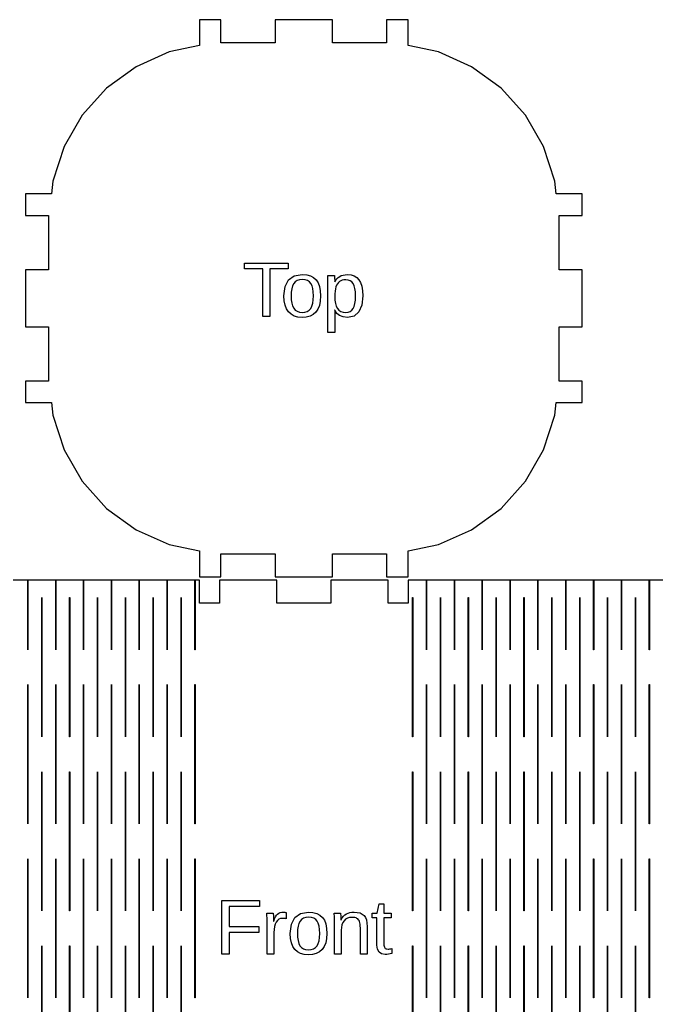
# Model space of a CAD drawing. Header units: metres. Extents: x -140 to 140, y -220 to 40.
# Drawn here: x -40.8 to 50.6, y -101 to 40.5 of the extents above; entities that cross this region are included whole.
import ezdxf

# ---------------------------------------------------------------- set-up
doc = ezdxf.new("R2010")
doc.units = ezdxf.units.M

msp = doc.modelspace()

# ---------------------------------------------------------------- linework, layer by layer
for p, q in [((-11.9, 40.5), (-15, 40.5)), ((-15, 40.5), (-15, 36.7958)), ((-11.9, 37.2), (-11.9, 40.5)), ((4.09999, 40.5), (-4.09999, 40.5)), ((-4.09999, 40.5), (-4.09999, 37.2)), ((4.09999, 37.2), (4.09999, 40.5)), ((15, 40.5), (11.9, 40.5)), ((11.9, 40.5), (11.9, 37.2)), ((15, 36.7958), (15, 40.5)), ((-4.09999, 37.2), (-11.9, 37.2)), ((11.9, 37.2), (4.09999, 37.2)), ((-19.3254, 35.8764), (-24.1, 33.7506)), ((-15, 36.7958), (-19.3254, 35.8764)), ((19.3254, 35.8764), (15, 36.7958)), ((24.1, 33.7506), (19.3254, 35.8764)), ((-24.1, 33.7506), (-28.3283, 30.6786)), ((28.3283, 30.6786), (24.1, 33.7506)), ((-28.3283, 30.6786), (-31.8254, 26.7946)), ((31.8254, 26.7946), (28.3283, 30.6786)), ((-31.8254, 26.7946), (-34.4386, 22.2684)), ((34.4386, 22.2684), (31.8254, 26.7946)), ((-34.4386, 22.2684), (-36.0537, 17.2978)), ((36.0537, 17.2978), (34.4386, 22.2684)), ((-36.0537, 17.2978), (-36.2426, 15.5)), ((36.2426, 15.5), (36.0537, 17.2978)), ((-36.2426, 15.5), (-40, 15.5)), ((-40, 15.5), (-40, 12.4)), ((40, 15.5), (36.2426, 15.5)), ((40, 12.4), (40, 15.5)), ((-40, 12.4), (-36.7, 12.4)), ((-36.7, 12.4), (-36.7, 4.59999)), ((36.7, 4.59999), (36.7, 12.4)), ((36.7, 12.4), (40, 12.4)), ((-36.7, 4.59999), (-40, 4.59999)), ((-40, 4.59999), (-40, -3.59998)), ((-8.51759, 4.70699), (-8.51759, 5.55499)), ((-8.51759, 5.55499), (-2.23759, 5.55499)), ((-5.89259, 4.70699), (-8.51759, 4.70699)), ((-5.89259, -2.125), (-5.89259, 4.70699)), ((-2.23759, 4.70699), (-4.85959, 4.70699)), ((-4.85959, 4.70699), (-4.85959, -2.125)), ((-2.23759, 5.55499), (-2.23759, 4.70699)), ((40, 4.59999), (36.7, 4.59999)), ((40, -3.59998), (40, 4.59999)), ((-2.6949, 2.1658), (-2.19934, 3.12424)), ((-2.19934, 3.12424), (-1.37341, 3.69931)), ((-1.22578, 2.8485), (-1.44809, 2.59999)), ((-1.37341, 3.69931), (-0.21709, 3.89099)), ((-0.94385, 3.02599), (-1.22578, 2.8485)), ((-0.60228, 3.13249), (-0.94385, 3.02599)), ((-0.2011, 3.168), (-0.60228, 3.13249)), ((-0.21709, 3.89099), (0.4142, 3.84424)), ((0.19652, 3.13318), (-0.2011, 3.168)), ((0.53239, 3.02875), (0.19652, 3.13318)), ((0.4142, 3.84424), (0.95615, 3.70399)), ((0.80652, 2.85468), (0.53239, 3.02875)), ((1.01889, 2.61099), (0.80652, 2.85468)), ((0.95615, 3.70399), (1.40871, 3.47025)), ((1.40871, 3.47025), (1.7719, 3.14299)), ((1.7719, 3.14299), (2.05101, 2.71793)), ((3.45274, 3.57768), (3.43874, 3.76299)), ((3.43874, 3.76299), (4.38474, 3.76299)), ((3.46274, 3.31573), (3.45274, 3.57768)), ((3.46875, 2.97717), (3.46274, 3.31573)), ((3.47075, 2.562), (3.46875, 2.97717)), ((4.38474, 3.76299), (4.39124, 3.71449)), ((4.39124, 3.71449), (4.41225, 3.44449)), ((4.41225, 3.44449), (4.43524, 2.97749)), ((4.43524, 2.97749), (4.43874, 2.83299)), ((4.43874, 2.83299), (4.46074, 2.83299)), ((4.46074, 2.83299), (4.60225, 3.08868)), ((4.60225, 3.08868), (4.76474, 3.30774)), ((4.76474, 3.30774), (4.94824, 3.49017)), ((4.94824, 3.49017), (5.15274, 3.63599)), ((5.12375, 2.88699), (4.96861, 2.74612)), ((5.30461, 2.9955), (5.12375, 2.88699)), ((5.15274, 3.63599), (5.3853, 3.74756)), ((5.51724, 3.073), (5.30461, 2.9955)), ((5.3853, 3.74756), (5.65199, 3.82724)), ((5.76161, 3.11949), (5.51724, 3.073)), ((5.65199, 3.82724), (5.9528, 3.87506)), ((6.03773, 3.13499), (5.76161, 3.11949)), ((5.9528, 3.87506), (6.28773, 3.89099)), ((6.37617, 3.10168), (6.03773, 3.13499)), ((6.28773, 3.89099), (6.79837, 3.84506)), ((6.6655, 3.00174), (6.37617, 3.10168)), ((6.90569, 2.83517), (6.6655, 3.00174)), ((6.79837, 3.84506), (7.24025, 3.70724)), ((7.09674, 2.60199), (6.90569, 2.83517)), ((7.24025, 3.70724), (7.61337, 3.47755)), ((7.61337, 3.47755), (7.91774, 3.15599)), ((7.91774, 3.15599), (8.15399, 2.73656)), ((-2.86009, 0.82399), (-2.6949, 2.1658)), ((-1.73685, 1.87199), (-1.80904, 1.38799)), ((-1.61653, 2.27599), (-1.73685, 1.87199)), ((-1.44809, 2.59999), (-1.61653, 2.27599)), ((1.1777, 2.29044), (1.01889, 2.61099)), ((1.29114, 1.88574), (1.1777, 2.29044)), ((1.35921, 1.39693), (1.29114, 1.88574)), ((2.05101, 2.71793), (2.2504, 2.18974)), ((2.2504, 2.18974), (2.37001, 1.55843)), ((2.37001, 1.55843), (2.4099, 0.82399)), ((3.47075, -4.42899), (3.47075, 2.562)), ((4.49274, 1.51175), (4.46049, 1.15068)), ((4.54649, 1.83318), (4.49274, 1.51175)), ((4.62175, 2.11499), (4.54649, 1.83318)), ((4.71762, 2.36012), (4.62175, 2.11499)), ((4.83324, 2.5705), (4.71762, 2.36012)), ((4.96861, 2.74612), (4.83324, 2.5705)), ((7.24243, 2.29118), (7.09674, 2.60199)), ((7.3465, 1.89174), (7.24243, 2.29118)), ((7.40894, 1.40369), (7.3465, 1.89174)), ((8.15399, 2.73656), (8.32274, 2.21225)), ((8.32274, 2.21225), (8.424, 1.58305)), ((8.424, 1.58305), (8.45775, 0.849)), ((-2.81891, 0.12088), (-2.86009, 0.82399)), ((-2.69534, -0.49449), (-2.81891, 0.12088)), ((-1.80904, 1.38799), (-1.8331, 0.82399)), ((-1.8331, 0.82399), (-1.8094, 0.27351)), ((-1.8094, 0.27351), (-1.73834, -0.204)), ((1.2869, -0.22774), (1.35814, 0.25807)), ((1.35814, 0.25807), (1.3819, 0.82399)), ((1.3819, 0.82399), (1.35921, 1.39693)), ((2.36732, 0.09613), (2.23964, -0.53249)), ((2.4099, 0.82399), (2.36732, 0.09613)), ((4.46049, 1.15068), (4.44974, 0.75)), ((4.44974, 0.75), (4.47293, 0.20344)), ((4.47293, 0.20344), (4.5425, -0.26623)), ((7.34575, -0.2645), (7.40874, 0.23538)), ((7.40874, 0.23538), (7.42975, 0.827)), ((7.42975, 0.827), (7.40894, 1.40369)), ((8.45775, 0.849), (8.32211, -0.50812)), ((-2.48941, -1.02211), (-2.69534, -0.49449)), ((-2.2011, -1.46199), (-2.48941, -1.02211)), ((-1.73834, -0.204), (-1.6199, -0.60849)), ((-1.6199, -0.60849), (-1.4541, -0.93999)), ((-1.4541, -0.93999), (-1.23703, -1.19812)), ((-1.23703, -1.19812), (-0.96585, -1.38249)), ((-0.96585, -1.38249), (-0.64053, -1.49312)), ((0.14932, -1.49431), (0.49664, -1.38724)), ((0.49664, -1.38724), (0.78082, -1.2088)), ((0.78082, -1.2088), (1.00189, -0.959)), ((1.00189, -0.959), (1.16814, -0.63342)), ((1.16814, -0.63342), (1.2869, -0.22774)), ((2.02682, -1.06187), (1.7289, -1.49199)), ((2.23964, -0.53249), (2.02682, -1.06187)), ((4.45474, -1.22299), (4.42775, -1.22299)), ((4.42775, -1.22299), (4.43736, -1.29655)), ((4.43736, -1.29655), (4.44424, -1.47424)), ((4.74518, -1.67361), (4.45474, -1.22299)), ((4.5425, -0.26623), (4.65843, -0.65906)), ((4.65843, -0.65906), (4.82074, -0.97499)), ((4.82074, -0.97499), (5.03525, -1.2178)), ((5.03525, -1.2178), (5.30774, -1.39124)), ((5.30774, -1.39124), (5.63824, -1.4953)), ((6.36794, -1.49619), (6.65948, -1.39474)), ((6.65948, -1.39474), (6.90143, -1.22568)), ((6.90143, -1.22568), (7.09375, -0.989)), ((7.09375, -0.989), (7.24074, -0.67262)), ((7.24074, -0.67262), (7.34575, -0.2645)), ((8.32211, -0.50812), (7.91524, -1.47749)), ((-4.85959, -2.125), (-5.89259, -2.125)), ((-1.83165, -1.80806), (-2.2011, -1.46199)), ((-1.38335, -2.05524), (-1.83165, -1.80806)), ((-0.85615, -2.20355), (-1.38335, -2.05524)), ((-0.25009, -2.25299), (-0.85615, -2.20355)), ((-0.64053, -1.49312), (-0.26109, -1.53)), ((-0.26109, -1.53), (0.14932, -1.49431)), ((0.36032, -2.20543), (-0.25009, -2.25299)), ((0.89365, -2.06274), (0.36032, -2.20543)), ((1.34982, -1.82494), (0.89365, -2.06274)), ((1.7289, -1.49199), (1.34982, -1.82494)), ((4.44424, -1.47424), (4.44836, -1.75606)), ((4.44836, -1.75606), (4.44974, -2.142)), ((4.44974, -2.142), (4.44974, -4.42899)), ((5.14749, -1.9955), (4.74518, -1.67361)), ((5.66168, -2.18861), (5.14749, -1.9955)), ((5.63824, -1.4953), (6.02675, -1.53)), ((6.28773, -2.25299), (5.66168, -2.18861)), ((6.02675, -1.53), (6.36794, -1.49619)), ((7.23712, -2.05911), (6.28773, -2.25299)), ((7.91524, -1.47749), (7.23712, -2.05911)), ((-40, -3.59998), (-36.7, -3.59998)), ((-36.7, -3.59998), (-36.7, -11.4)), ((36.7, -11.4), (36.7, -3.59998)), ((36.7, -3.59998), (40, -3.59998)), ((4.44974, -4.42899), (3.47075, -4.42899)), ((-36.7, -11.4), (-40, -11.4)), ((-40, -11.4), (-40, -14.5)), ((40, -11.4), (36.7, -11.4)), ((40, -14.5), (40, -11.4)), ((-40, -14.5), (-36.2426, -14.5)), ((-36.2426, -14.5), (-36.0537, -16.2978)), ((36.0537, -16.2978), (36.2426, -14.5)), ((36.2426, -14.5), (40, -14.5)), ((-36.0537, -16.2978), (-34.4386, -21.2684)), ((34.4386, -21.2684), (36.0537, -16.2978)), ((-34.4386, -21.2684), (-31.8254, -25.7946)), ((31.8254, -25.7946), (34.4386, -21.2684)), ((-31.8254, -25.7946), (-28.3283, -29.6786)), ((28.3283, -29.6786), (31.8254, -25.7946)), ((-28.3283, -29.6786), (-24.1, -32.7506)), ((24.1, -32.7506), (28.3283, -29.6786)), ((-24.1, -32.7506), (-19.3254, -34.8764)), ((19.3254, -34.8764), (24.1, -32.7506)), ((-19.3254, -34.8764), (-15, -35.7958)), ((15, -35.7958), (19.3254, -34.8764)), ((-15, -35.7958), (-15, -39.5)), ((-11.9, -36.2), (-4.09999, -36.2)), ((-11.9, -39.5), (-11.9, -36.2)), ((-4.09999, -36.2), (-4.09999, -39.5)), ((4.09998, -39.5), (4.09998, -36.2)), ((4.09998, -36.2), (11.9, -36.2)), ((11.9, -36.2), (11.9, -39.5)), ((15, -39.5), (15, -35.7958)), ((-15, -39.5), (-11.9, -39.5)), ((-4.09999, -39.5), (4.09998, -39.5)), ((11.9, -39.5), (15, -39.5)), ((-39.6399, -40), (-43.6299, -40)), ((-39.6399, -50), (-39.6399, -40)), ((-35.6399, -40), (-39.6299, -40)), ((-39.6299, -40), (-39.6299, -50)), ((-35.6399, -50), (-35.6399, -40)), ((-31.64, -40), (-35.6299, -40)), ((-35.6299, -40), (-35.6299, -50)), ((-31.64, -50), (-31.64, -40)), ((-27.64, -40), (-31.63, -40)), ((-31.63, -40), (-31.63, -50)), ((-27.64, -50), (-27.64, -40)), ((-23.64, -40), (-27.63, -40)), ((-27.63, -40), (-27.63, -50)), ((-23.64, -50), (-23.64, -40)), ((-19.64, -40), (-23.63, -40)), ((-23.63, -40), (-23.63, -50)), ((-19.64, -50), (-19.64, -40)), ((-15.64, -40), (-19.63, -40)), ((-19.63, -40), (-19.63, -50)), ((-15.64, -50), (-15.64, -40)), ((-14.995, -40), (-15.63, -40)), ((-15.63, -40), (-15.63, -50)), ((-14.995, -43.3), (-14.995, -40)), ((-3.90001, -40), (-12.1, -40)), ((-12.1, -40), (-12.1, -43.3)), ((-3.90001, -43.3), (-3.90001, -40)), ((12.1, -40), (3.89999, -40)), ((3.89999, -40), (3.89999, -43.3)), ((12.1, -43.3), (12.1, -40)), ((17.63, -40), (14.995, -40)), ((14.995, -40), (14.995, -43.3)), ((17.63, -50), (17.63, -40)), ((21.63, -40), (17.64, -40)), ((17.64, -40), (17.64, -50)), ((21.63, -50), (21.63, -40)), ((25.63, -40), (21.64, -40)), ((21.64, -40), (21.64, -50)), ((25.63, -50), (25.63, -40)), ((29.63, -40), (25.64, -40)), ((25.64, -40), (25.64, -50)), ((29.63, -50), (29.63, -40)), ((33.63, -40), (29.64, -40)), ((29.64, -40), (29.64, -50)), ((33.63, -50), (33.63, -40)), ((37.6299, -40), (33.64, -40)), ((33.64, -40), (33.64, -50)), ((37.6299, -50), (37.6299, -40)), ((41.6299, -40), (37.6399, -40)), ((37.6399, -40), (37.6399, -50)), ((41.6299, -50), (41.6299, -40)), ((45.6299, -40), (41.6399, -40)), ((41.6399, -40), (41.6399, -50)), ((45.6299, -50), (45.6299, -40)), ((49.6299, -40), (45.6399, -40)), ((45.6399, -40), (45.6399, -50)), ((49.6299, -50), (49.6299, -40)), ((53.6299, -40), (49.6399, -40)), ((49.6399, -40), (49.6399, -50)), ((-37.6399, -62.5), (-37.6399, -42.5)), ((-37.6399, -42.5), (-37.6299, -42.5)), ((-37.6299, -42.5), (-37.6299, -62.5)), ((-33.64, -62.5), (-33.64, -42.5)), ((-33.64, -42.5), (-33.63, -42.5)), ((-33.63, -42.5), (-33.63, -62.5)), ((-29.64, -62.5), (-29.64, -42.5)), ((-29.64, -42.5), (-29.63, -42.5)), ((-29.63, -42.5), (-29.63, -62.5)), ((-25.64, -62.5), (-25.64, -42.5)), ((-25.64, -42.5), (-25.63, -42.5)), ((-25.63, -42.5), (-25.63, -62.5)), ((-21.64, -62.5), (-21.64, -42.5)), ((-21.64, -42.5), (-21.63, -42.5)), ((-21.63, -42.5), (-21.63, -62.5)), ((-17.64, -62.5), (-17.64, -42.5)), ((-17.64, -42.5), (-17.63, -42.5)), ((-17.63, -42.5), (-17.63, -62.5)), ((-12.1, -43.3), (-14.995, -43.3)), ((3.89999, -43.3), (-3.90001, -43.3)), ((14.995, -43.3), (12.1, -43.3)), ((15.63, -62.5), (15.63, -42.5)), ((15.63, -42.5), (15.64, -42.5)), ((15.64, -42.5), (15.64, -62.5)), ((19.63, -62.5), (19.63, -42.5)), ((19.63, -42.5), (19.64, -42.5)), ((19.64, -42.5), (19.64, -62.5)), ((23.63, -62.5), (23.63, -42.5)), ((23.63, -42.5), (23.64, -42.5)), ((23.64, -42.5), (23.64, -62.5)), ((27.63, -62.5), (27.63, -42.5)), ((27.63, -42.5), (27.64, -42.5)), ((27.64, -42.5), (27.64, -62.5)), ((31.63, -62.5), (31.63, -42.5)), ((31.63, -42.5), (31.64, -42.5)), ((31.64, -42.5), (31.64, -62.5)), ((35.6299, -62.5), (35.6299, -42.5)), ((35.6299, -42.5), (35.6399, -42.5)), ((35.6399, -42.5), (35.6399, -62.5)), ((39.6299, -62.5), (39.6299, -42.5)), ((39.6299, -42.5), (39.6399, -42.5)), ((39.6399, -42.5), (39.6399, -62.5)), ((43.6299, -62.5), (43.6299, -42.5)), ((43.6299, -42.5), (43.6399, -42.5)), ((43.6399, -42.5), (43.6399, -62.5)), ((47.6299, -62.5), (47.6299, -42.5)), ((47.6299, -42.5), (47.6399, -42.5)), ((47.6399, -42.5), (47.6399, -62.5)), ((-39.6299, -50), (-39.6399, -50)), ((-35.6299, -50), (-35.6399, -50)), ((-31.63, -50), (-31.64, -50)), ((-27.63, -50), (-27.64, -50)), ((-23.63, -50), (-23.64, -50)), ((-19.63, -50), (-19.64, -50)), ((-15.63, -50), (-15.64, -50)), ((17.64, -50), (17.63, -50)), ((21.64, -50), (21.63, -50)), ((25.64, -50), (25.63, -50)), ((29.64, -50), (29.63, -50)), ((33.64, -50), (33.63, -50)), ((37.6399, -50), (37.6299, -50)), ((41.6399, -50), (41.6299, -50)), ((45.6399, -50), (45.6299, -50)), ((49.6399, -50), (49.6299, -50)), ((-39.6399, -75), (-39.6399, -55)), ((-39.6399, -55), (-39.6299, -55)), ((-39.6299, -55), (-39.6299, -75)), ((-35.6399, -75), (-35.6399, -55)), ((-35.6399, -55), (-35.6299, -55)), ((-35.6299, -55), (-35.6299, -75)), ((-31.64, -75), (-31.64, -55)), ((-31.64, -55), (-31.63, -55)), ((-31.63, -55), (-31.63, -75)), ((-27.64, -75), (-27.64, -55)), ((-27.64, -55), (-27.63, -55)), ((-27.63, -55), (-27.63, -75)), ((-23.64, -75), (-23.64, -55)), ((-23.64, -55), (-23.63, -55)), ((-23.63, -55), (-23.63, -75)), ((-19.64, -75), (-19.64, -55)), ((-19.64, -55), (-19.63, -55)), ((-19.63, -55), (-19.63, -75)), ((-15.64, -75), (-15.64, -55)), ((-15.64, -55), (-15.63, -55)), ((-15.63, -55), (-15.63, -75)), ((17.63, -75), (17.63, -55)), ((17.63, -55), (17.64, -55)), ((17.64, -55), (17.64, -75)), ((21.63, -75), (21.63, -55)), ((21.63, -55), (21.64, -55)), ((21.64, -55), (21.64, -75)), ((25.63, -75), (25.63, -55)), ((25.63, -55), (25.64, -55)), ((25.64, -55), (25.64, -75)), ((29.63, -75), (29.63, -55)), ((29.63, -55), (29.64, -55)), ((29.64, -55), (29.64, -75)), ((33.63, -75), (33.63, -55)), ((33.63, -55), (33.64, -55)), ((33.64, -55), (33.64, -75)), ((37.6299, -75), (37.6299, -55)), ((37.6299, -55), (37.6399, -55)), ((37.6399, -55), (37.6399, -75)), ((41.6299, -75), (41.6299, -55)), ((41.6299, -55), (41.6399, -55)), ((41.6399, -55), (41.6399, -75)), ((45.6299, -75), (45.6299, -55)), ((45.6299, -55), (45.6399, -55)), ((45.6399, -55), (45.6399, -75)), ((49.6299, -75), (49.6299, -55)), ((49.6299, -55), (49.6399, -55)), ((49.6399, -55), (49.6399, -75)), ((-37.6299, -62.5), (-37.6399, -62.5)), ((-33.63, -62.5), (-33.64, -62.5)), ((-29.63, -62.5), (-29.64, -62.5)), ((-25.63, -62.5), (-25.64, -62.5)), ((-21.63, -62.5), (-21.64, -62.5)), ((-17.63, -62.5), (-17.64, -62.5)), ((15.64, -62.5), (15.63, -62.5)), ((19.64, -62.5), (19.63, -62.5)), ((23.64, -62.5), (23.63, -62.5)), ((27.64, -62.5), (27.63, -62.5)), ((31.64, -62.5), (31.63, -62.5)), ((35.6399, -62.5), (35.6299, -62.5)), ((39.6399, -62.5), (39.6299, -62.5)), ((43.6399, -62.5), (43.6299, -62.5)), ((47.6399, -62.5), (47.6299, -62.5)), ((-37.6399, -87.5), (-37.6399, -67.5)), ((-37.6399, -67.5), (-37.6299, -67.5)), ((-37.6299, -67.5), (-37.6299, -87.5)), ((-33.64, -87.5), (-33.64, -67.5)), ((-33.64, -67.5), (-33.63, -67.5)), ((-33.63, -67.5), (-33.63, -87.5)), ((-29.64, -87.5), (-29.64, -67.5)), ((-29.64, -67.5), (-29.63, -67.5)), ((-29.63, -67.5), (-29.63, -87.5)), ((-25.64, -87.5), (-25.64, -67.5)), ((-25.64, -67.5), (-25.63, -67.5)), ((-25.63, -67.5), (-25.63, -87.5)), ((-21.64, -87.5), (-21.64, -67.5)), ((-21.64, -67.5), (-21.63, -67.5)), ((-21.63, -67.5), (-21.63, -87.5)), ((-17.64, -87.5), (-17.64, -67.5)), ((-17.64, -67.5), (-17.63, -67.5)), ((-17.63, -67.5), (-17.63, -87.5)), ((15.63, -87.5), (15.63, -67.5)), ((15.63, -67.5), (15.64, -67.5)), ((15.64, -67.5), (15.64, -87.5)), ((19.63, -87.5), (19.63, -67.5)), ((19.63, -67.5), (19.64, -67.5)), ((19.64, -67.5), (19.64, -87.5)), ((23.63, -87.5), (23.63, -67.5)), ((23.63, -67.5), (23.64, -67.5)), ((23.64, -67.5), (23.64, -87.5)), ((27.63, -87.5), (27.63, -67.5)), ((27.63, -67.5), (27.64, -67.5)), ((27.64, -67.5), (27.64, -87.5)), ((31.63, -87.5), (31.63, -67.5)), ((31.63, -67.5), (31.64, -67.5)), ((31.64, -67.5), (31.64, -87.5)), ((35.6299, -87.5), (35.6299, -67.5)), ((35.6299, -67.5), (35.6399, -67.5)), ((35.6399, -67.5), (35.6399, -87.5)), ((39.6299, -87.5), (39.6299, -67.5)), ((39.6299, -67.5), (39.6399, -67.5)), ((39.6399, -67.5), (39.6399, -87.5)), ((43.6299, -87.5), (43.6299, -67.5)), ((43.6299, -67.5), (43.6399, -67.5)), ((43.6399, -67.5), (43.6399, -87.5)), ((47.6299, -87.5), (47.6299, -67.5)), ((47.6299, -67.5), (47.6399, -67.5)), ((47.6399, -67.5), (47.6399, -87.5)), ((-39.6299, -75), (-39.6399, -75)), ((-35.6299, -75), (-35.6399, -75)), ((-31.63, -75), (-31.64, -75)), ((-27.63, -75), (-27.64, -75)), ((-23.63, -75), (-23.64, -75)), ((-19.63, -75), (-19.64, -75)), ((-15.63, -75), (-15.64, -75)), ((17.64, -75), (17.63, -75)), ((21.64, -75), (21.63, -75)), ((25.64, -75), (25.63, -75)), ((29.64, -75), (29.63, -75)), ((33.64, -75), (33.63, -75)), ((37.6399, -75), (37.6299, -75)), ((41.6399, -75), (41.6299, -75)), ((45.6399, -75), (45.6299, -75)), ((49.6399, -75), (49.6299, -75)), ((-39.6399, -100), (-39.6399, -80)), ((-39.6399, -80), (-39.6299, -80)), ((-39.6299, -80), (-39.6299, -100)), ((-35.6399, -100), (-35.6399, -80)), ((-35.6399, -80), (-35.6299, -80)), ((-35.6299, -80), (-35.6299, -100)), ((-31.64, -100), (-31.64, -80)), ((-31.64, -80), (-31.63, -80)), ((-31.63, -80), (-31.63, -100)), ((-27.64, -100), (-27.64, -80)), ((-27.64, -80), (-27.63, -80)), ((-27.63, -80), (-27.63, -100)), ((-23.64, -100), (-23.64, -80)), ((-23.64, -80), (-23.63, -80)), ((-23.63, -80), (-23.63, -100)), ((-19.64, -100), (-19.64, -80)), ((-19.64, -80), (-19.63, -80)), ((-19.63, -80), (-19.63, -100)), ((-15.64, -100), (-15.64, -80)), ((-15.64, -80), (-15.63, -80)), ((-15.63, -80), (-15.63, -100)), ((17.63, -100), (17.63, -80)), ((17.63, -80), (17.64, -80)), ((17.64, -80), (17.64, -100)), ((21.63, -100), (21.63, -80)), ((21.63, -80), (21.64, -80)), ((21.64, -80), (21.64, -100)), ((25.63, -100), (25.63, -80)), ((25.63, -80), (25.64, -80)), ((25.64, -80), (25.64, -100)), ((29.63, -100), (29.63, -80)), ((29.63, -80), (29.64, -80)), ((29.64, -80), (29.64, -100)), ((33.63, -100), (33.63, -80)), ((33.63, -80), (33.64, -80)), ((33.64, -80), (33.64, -100)), ((37.6299, -100), (37.6299, -80)), ((37.6299, -80), (37.6399, -80)), ((37.6399, -80), (37.6399, -100)), ((41.6299, -100), (41.6299, -80)), ((41.6299, -80), (41.6399, -80)), ((41.6399, -80), (41.6399, -100)), ((45.6299, -100), (45.6299, -80)), ((45.6299, -80), (45.6399, -80)), ((45.6399, -80), (45.6399, -100)), ((49.6299, -100), (49.6299, -80)), ((49.6299, -80), (49.6399, -80)), ((49.6399, -80), (49.6399, -100)), ((-11.7794, -93.6875), (-11.7794, -86.0075)), ((-11.7794, -86.0075), (-6.35143, -86.0075)), ((-6.35143, -86.0075), (-6.35143, -86.8555)), ((-37.6299, -87.5), (-37.6399, -87.5)), ((-33.63, -87.5), (-33.64, -87.5)), ((-29.63, -87.5), (-29.64, -87.5)), ((-25.63, -87.5), (-25.64, -87.5)), ((-21.63, -87.5), (-21.64, -87.5)), ((-17.63, -87.5), (-17.64, -87.5)), ((-6.35143, -86.8555), (-10.7414, -86.8555)), ((-10.7414, -86.8555), (-10.7414, -89.7195)), ((-3.61072, -87.8273), (-3.41135, -87.7408)), ((-3.41135, -87.7408), (-3.18073, -87.6888)), ((-3.18073, -87.6888), (-2.91884, -87.6715)), ((-2.91884, -87.6715), (-2.82047, -87.6749)), ((-2.82047, -87.6749), (-2.72134, -87.685)), ((-2.72134, -87.685), (-2.62148, -87.7019)), ((-2.62148, -87.7019), (-2.52084, -87.7255)), ((-2.52084, -87.7255), (-2.52084, -88.6225)), ((-0.47107, -87.8632), (0.68524, -87.6715)), ((0.68524, -87.6715), (1.31654, -87.7183)), ((1.31654, -87.7183), (1.85849, -87.8585)), ((6.36403, -87.8144), (6.62683, -87.735)), ((6.62683, -87.735), (6.91652, -87.6874)), ((6.91652, -87.6874), (7.23309, -87.6715)), ((7.23309, -87.6715), (7.68602, -87.7017)), ((7.68602, -87.7017), (8.07384, -87.7923)), ((10.5489, -87.7995), (10.8379, -86.4555)), ((10.8379, -86.4555), (11.4899, -86.4555)), ((11.4899, -86.4555), (11.4899, -87.7995)), ((15.64, -87.5), (15.63, -87.5)), ((19.64, -87.5), (19.63, -87.5)), ((23.64, -87.5), (23.63, -87.5)), ((27.64, -87.5), (27.63, -87.5)), ((31.64, -87.5), (31.63, -87.5)), ((35.6399, -87.5), (35.6299, -87.5)), ((39.6399, -87.5), (39.6299, -87.5)), ((43.6399, -87.5), (43.6299, -87.5)), ((47.6399, -87.5), (47.6299, -87.5)), ((-5.29285, -88.1668), (-5.30684, -87.7995)), ((-5.30684, -87.7995), (-4.38284, -87.7995)), ((-5.28284, -88.5178), (-5.29285, -88.1668)), ((-5.27684, -88.8523), (-5.28284, -88.5178)), ((-5.27484, -89.1705), (-5.27684, -88.8523)), ((-5.27484, -93.6875), (-5.27484, -89.1705)), ((-4.38284, -87.7995), (-4.36403, -88.2424)), ((-4.36403, -88.2424), (-4.34253, -88.8334)), ((-4.34253, -88.8334), (-4.33984, -88.9815)), ((-4.33984, -88.9815), (-4.31784, -88.9815)), ((-4.31784, -88.9815), (-4.19641, -88.6334)), ((-4.19641, -88.6334), (-4.0661, -88.3453)), ((-3.97484, -89.0955), (-4.11528, -89.3876)), ((-4.0661, -88.3453), (-3.92691, -88.1169)), ((-3.79628, -88.8649), (-3.97484, -89.0955)), ((-3.92691, -88.1169), (-3.77884, -87.9485)), ((-3.58159, -88.7003), (-3.79628, -88.8649)), ((-3.77884, -87.9485), (-3.61072, -87.8273)), ((-3.33078, -88.6014), (-3.58159, -88.7003)), ((-3.04384, -88.5685), (-3.33078, -88.6014)), ((-2.88853, -88.5719), (-3.04384, -88.5685)), ((-2.74959, -88.582), (-2.88853, -88.5719)), ((-2.62703, -88.5989), (-2.74959, -88.582)), ((-2.52084, -88.6225), (-2.62703, -88.5989)), ((-1.79256, -89.3967), (-1.297, -88.4383)), ((-1.297, -88.4383), (-0.47107, -87.8632)), ((-0.54575, -88.9625), (-0.71419, -89.2865)), ((-0.32344, -88.714), (-0.54575, -88.9625)), ((-0.0415, -88.5365), (-0.32344, -88.714)), ((0.30005, -88.43), (-0.0415, -88.5365)), ((0.70123, -88.3945), (0.30005, -88.43)), ((1.09886, -88.4293), (0.70123, -88.3945)), ((1.43474, -88.5338), (1.09886, -88.4293)), ((1.70886, -88.7078), (1.43474, -88.5338)), ((1.92123, -88.9515), (1.70886, -88.7078)), ((1.85849, -87.8585), (2.31105, -88.0923)), ((2.08005, -89.2721), (1.92123, -88.9515)), ((2.31105, -88.0923), (2.67424, -88.4195)), ((2.67424, -88.4195), (2.95335, -88.8446)), ((2.95335, -88.8446), (3.15274, -89.3728)), ((4.37709, -87.9639), (4.36308, -87.7995)), ((4.36308, -87.7995), (5.28708, -87.7995)), ((4.38708, -88.2283), (4.37709, -87.9639)), ((4.39308, -88.5924), (4.38708, -88.2283)), ((4.39508, -89.0565), (4.39308, -88.5924)), ((4.39508, -93.6875), (4.39508, -89.0565)), ((5.28708, -87.7995), (5.28958, -87.8187)), ((5.28958, -87.8187), (5.31528, -88.3079)), ((5.31528, -88.3079), (5.33009, -88.7905)), ((5.33009, -88.7905), (5.34608, -88.7905)), ((5.34608, -88.7905), (5.52171, -88.5073)), ((5.52171, -88.5073), (5.71059, -88.2688)), ((5.78308, -88.9135), (5.60414, -89.1801)), ((5.71059, -88.2688), (5.9127, -88.0748)), ((6.00684, -88.7009), (5.78308, -88.9135)), ((5.9127, -88.0748), (6.12808, -87.9255)), ((6.26808, -88.549), (6.00684, -88.7009)), ((6.12808, -87.9255), (6.36403, -87.8144)), ((6.56683, -88.4579), (6.26808, -88.549)), ((6.90309, -88.4275), (6.56683, -88.4579)), ((7.13097, -88.4364), (6.90309, -88.4275)), ((7.32959, -88.463), (7.13097, -88.4364)), ((7.49896, -88.5074), (7.32959, -88.463)), ((7.63908, -88.5695), (7.49896, -88.5074)), ((7.75645, -88.6518), (7.63908, -88.5695)), ((7.85658, -88.7568), (7.75645, -88.6518)), ((7.93947, -88.8843), (7.85658, -88.7568)), ((8.00508, -89.0345), (7.93947, -88.8843)), ((8.0554, -89.2119), (8.00508, -89.0345)), ((8.07384, -87.7923), (8.39653, -87.9432)), ((8.39653, -87.9432), (8.65408, -88.1545)), ((8.65408, -88.1545), (8.85097, -88.4354)), ((8.85097, -88.4354), (8.99159, -88.7953)), ((8.99159, -88.7953), (9.07596, -89.2339)), ((9.83194, -88.5115), (9.83194, -87.7995)), ((9.83194, -87.7995), (10.5489, -87.7995)), ((10.5109, -88.5115), (9.83194, -88.5115)), ((10.5109, -92.4235), (10.5109, -88.5115)), ((11.4899, -87.7995), (12.5619, -87.7995)), ((12.5619, -88.5115), (11.4899, -88.5115)), ((11.4899, -88.5115), (11.4899, -92.2095)), ((12.5619, -87.7995), (12.5619, -88.5115)), ((-10.7414, -89.7195), (-6.48141, -89.7195)), ((-6.48141, -90.5785), (-10.7414, -90.5785)), ((-10.7414, -90.5785), (-10.7414, -93.6875)), ((-6.48141, -89.7195), (-6.48141, -90.5785)), ((-4.27579, -90.1431), (-4.29584, -90.6065)), ((-4.21559, -89.7368), (-4.27579, -90.1431)), ((-4.11528, -89.3876), (-4.21559, -89.7368)), ((-1.95775, -90.7385), (-1.79256, -89.3967)), ((-0.90669, -90.1745), (-0.93076, -90.7385)), ((-0.8345, -89.6905), (-0.90669, -90.1745)), ((-0.71419, -89.2865), (-0.8345, -89.6905)), ((2.19348, -89.6768), (2.08005, -89.2721)), ((2.26155, -90.1656), (2.19348, -89.6768)), ((2.28424, -90.7385), (2.26155, -90.1656)), ((3.15274, -89.3728), (3.27235, -90.0041)), ((3.27235, -90.0041), (3.31224, -90.7385)), ((5.39964, -89.8546), (5.37408, -90.2625)), ((5.37408, -90.2625), (5.37408, -93.6875)), ((5.47633, -89.4938), (5.39964, -89.8546)), ((5.60414, -89.1801), (5.47633, -89.4938)), ((8.09134, -89.422), (8.0554, -89.2119)), ((8.1129, -89.6649), (8.09134, -89.422)), ((8.12009, -89.9405), (8.1129, -89.6649)), ((8.12009, -93.6875), (8.12009, -89.9405)), ((9.07596, -89.2339), (9.10408, -89.7515)), ((9.10408, -89.7515), (9.10408, -93.6875)), ((-4.29584, -90.6065), (-4.29584, -93.6875)), ((-1.91656, -91.4416), (-1.95775, -90.7385)), ((-1.793, -92.057), (-1.91656, -91.4416)), ((-0.93076, -90.7385), (-0.90706, -91.289)), ((-0.90706, -91.289), (-0.836, -91.7665)), ((-0.836, -91.7665), (-0.71756, -92.171)), ((2.07048, -92.1959), (2.18924, -91.7902)), ((2.18924, -91.7902), (2.26048, -91.3044)), ((2.26048, -91.3044), (2.28424, -90.7385)), ((3.26967, -91.4664), (3.14198, -92.095)), ((3.31224, -90.7385), (3.26967, -91.4664)), ((-37.6399, -112.5), (-37.6399, -92.5)), ((-37.6399, -92.5), (-37.6299, -92.5)), ((-37.6299, -92.5), (-37.6299, -112.5)), ((-33.64, -112.5), (-33.64, -92.5)), ((-33.64, -92.5), (-33.63, -92.5)), ((-33.63, -92.5), (-33.63, -112.5)), ((-29.64, -112.5), (-29.64, -92.5)), ((-29.64, -92.5), (-29.63, -92.5)), ((-29.63, -92.5), (-29.63, -112.5)), ((-25.64, -112.5), (-25.64, -92.5)), ((-25.64, -92.5), (-25.63, -92.5)), ((-25.63, -92.5), (-25.63, -112.5)), ((-21.64, -112.5), (-21.64, -92.5)), ((-21.64, -92.5), (-21.63, -92.5)), ((-21.63, -92.5), (-21.63, -112.5)), ((-17.64, -112.5), (-17.64, -92.5)), ((-17.64, -92.5), (-17.63, -92.5)), ((-17.63, -92.5), (-17.63, -112.5)), ((-1.58707, -92.5846), (-1.793, -92.057)), ((-1.29875, -93.0245), (-1.58707, -92.5846)), ((-0.92931, -93.3706), (-1.29875, -93.0245)), ((-0.481, -93.6177), (-0.92931, -93.3706)), ((-0.71756, -92.171), (-0.55176, -92.5025)), ((-0.55176, -92.5025), (-0.33469, -92.7606)), ((-0.33469, -92.7606), (-0.06351, -92.945)), ((-0.06351, -92.945), (0.26179, -93.0556)), ((0.26179, -93.0556), (0.64123, -93.0925)), ((0.64123, -93.0925), (1.05167, -93.0568)), ((1.05167, -93.0568), (1.39899, -92.9497)), ((1.39899, -92.9497), (1.68317, -92.7713)), ((1.68317, -92.7713), (1.90424, -92.5215)), ((2.25217, -93.3874), (1.79599, -93.6252)), ((1.90424, -92.5215), (2.07048, -92.1959)), ((2.63124, -93.0545), (2.25217, -93.3874)), ((2.92917, -92.6244), (2.63124, -93.0545)), ((3.14198, -92.095), (2.92917, -92.6244)), ((10.5838, -93.0045), (10.5109, -92.4235)), ((10.8024, -93.4195), (10.5838, -93.0045)), ((11.1668, -93.6685), (10.8024, -93.4195)), ((11.4899, -92.2095), (11.4984, -92.4052)), ((11.4984, -92.4052), (11.5239, -92.5695)), ((11.5239, -92.5695), (11.5664, -92.7022)), ((11.5664, -92.7022), (11.6259, -92.8035)), ((11.6259, -92.8035), (11.707, -92.8779)), ((11.707, -92.8779), (11.8132, -92.931)), ((11.8132, -92.931), (11.9445, -92.9629)), ((11.9445, -92.9629), (12.1009, -92.9735)), ((12.1009, -92.9735), (12.2082, -92.9688)), ((12.2082, -92.9688), (12.3369, -92.9545)), ((12.3369, -92.9545), (12.4872, -92.9307)), ((12.4872, -92.9307), (12.6589, -92.8975)), ((12.6589, -92.8975), (12.6589, -93.6205)), ((15.63, -112.5), (15.63, -92.5)), ((15.63, -92.5), (15.64, -92.5)), ((15.64, -92.5), (15.64, -112.5)), ((19.63, -112.5), (19.63, -92.5)), ((19.63, -92.5), (19.64, -92.5)), ((19.64, -92.5), (19.64, -112.5)), ((23.63, -112.5), (23.63, -92.5)), ((23.63, -92.5), (23.64, -92.5)), ((23.64, -92.5), (23.64, -112.5)), ((27.63, -112.5), (27.63, -92.5)), ((27.63, -92.5), (27.64, -92.5)), ((27.64, -92.5), (27.64, -112.5)), ((31.63, -112.5), (31.63, -92.5)), ((31.63, -92.5), (31.64, -92.5)), ((31.64, -92.5), (31.64, -112.5)), ((35.6299, -112.5), (35.6299, -92.5)), ((35.6299, -92.5), (35.6399, -92.5)), ((35.6399, -92.5), (35.6399, -112.5)), ((39.6299, -112.5), (39.6299, -92.5)), ((39.6299, -92.5), (39.6399, -92.5)), ((39.6399, -92.5), (39.6399, -112.5)), ((43.6299, -112.5), (43.6299, -92.5)), ((43.6299, -92.5), (43.6399, -92.5)), ((43.6399, -92.5), (43.6399, -112.5)), ((47.6299, -112.5), (47.6299, -92.5)), ((47.6299, -92.5), (47.6399, -92.5)), ((47.6399, -92.5), (47.6399, -112.5)), ((-10.7414, -93.6875), (-11.7794, -93.6875)), ((-4.29584, -93.6875), (-5.27484, -93.6875)), ((0.04617, -93.7661), (-0.481, -93.6177)), ((0.65224, -93.8155), (0.04617, -93.7661)), ((1.26266, -93.7679), (0.65224, -93.8155)), ((1.79599, -93.6252), (1.26266, -93.7679)), ((5.37408, -93.6875), (4.39508, -93.6875)), ((9.10408, -93.6875), (8.12009, -93.6875)), ((11.6769, -93.7515), (11.1668, -93.6685)), ((11.9266, -93.7433), (11.6769, -93.7515)), ((12.1734, -93.7188), (11.9266, -93.7433)), ((12.4176, -93.6778), (12.1734, -93.7188)), ((12.6589, -93.6205), (12.4176, -93.6778)), ((-39.6299, -100), (-39.6399, -100)), ((-35.6299, -100), (-35.6399, -100)), ((-31.63, -100), (-31.64, -100)), ((-27.63, -100), (-27.64, -100)), ((-23.63, -100), (-23.64, -100)), ((-19.63, -100), (-19.64, -100)), ((-15.63, -100), (-15.64, -100)), ((17.64, -100), (17.63, -100)), ((21.64, -100), (21.63, -100)), ((25.64, -100), (25.63, -100)), ((29.64, -100), (29.63, -100)), ((33.64, -100), (33.63, -100)), ((37.6399, -100), (37.6299, -100)), ((41.6399, -100), (41.6299, -100)), ((45.6399, -100), (45.6299, -100)), ((49.6399, -100), (49.6299, -100))]:
    msp.add_line(p, q)

doc.saveas('drawing.dxf')
